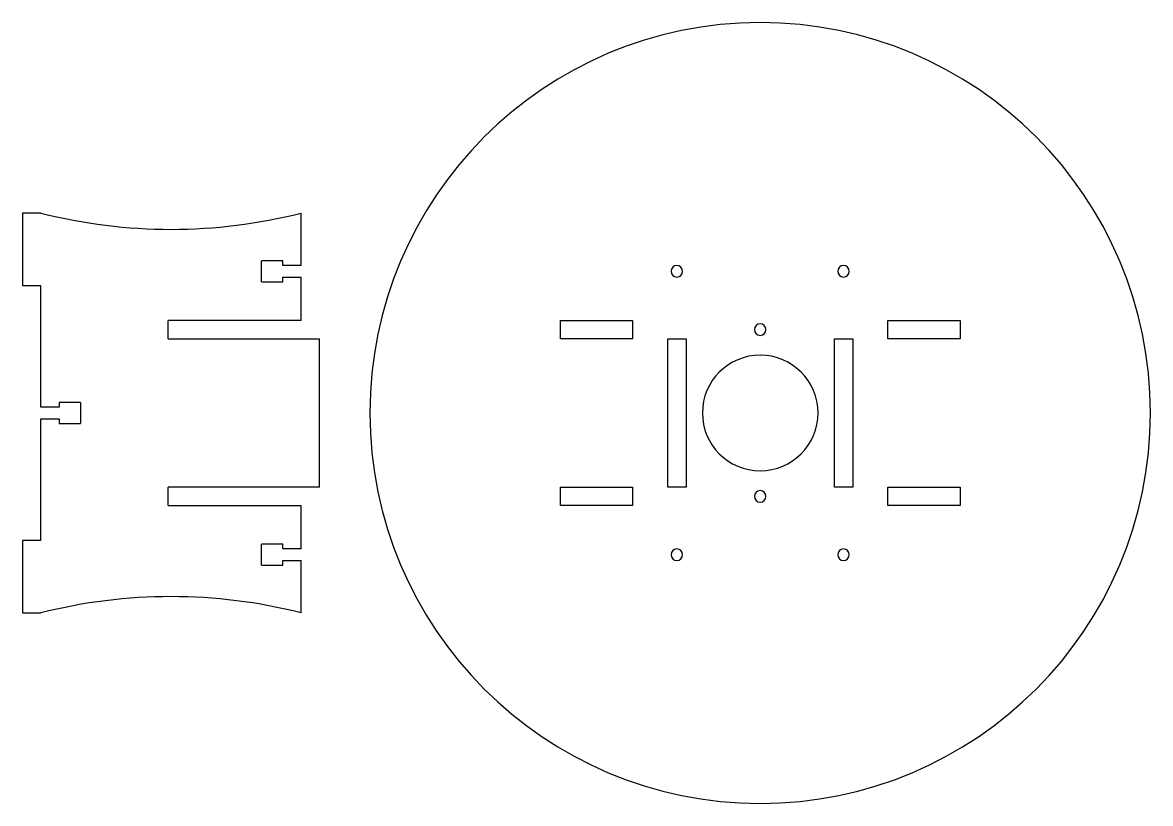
# Model space of a CAD drawing. Header units: millimetres. Extents: x -195 to 195, y -135 to 135.
import ezdxf

# ---------------------------------------------------------------- set-up
doc = ezdxf.new("R2010")
doc.units = ezdxf.units.MM
doc.header["$MEASUREMENT"] = 0

msp = doc.modelspace()

# ---------------------------------------------------------------- linework, layer by layer
for p, q in [((-195.09, 69.11), (-195.09, 44.11)), ((-188.74, 69.11), (-195.09, 69.11)), ((-98.74, 50.99), (-98.74, 69.11)), ((-112.39, 45.36), (-112.39, 52.61)), ((-105.09, 52.61), (-112.39, 52.61)), ((-105.09, 50.99), (-105.09, 52.61)), ((-98.74, 50.99), (-105.09, 50.99)), ((-105.09, 45.36), (-105.09, 46.99)), ((-105.09, 46.99), (-98.74, 46.99)), ((-98.74, 31.99), (-98.74, 46.99)), ((-195.09, 44.11), (-188.74, 44.11)), ((-188.74, 1.99), (-188.74, 44.11)), ((-112.39, 45.36), (-105.09, 45.36)), ((-144.74, 25.64), (-144.74, 31.99)), ((-98.74, 31.99), (-144.74, 31.99)), ((-9.03, 25.64), (-9.03, 31.99)), ((-9.03, 31.99), (15.97, 31.99)), ((15.97, 31.99), (15.97, 25.64)), ((104.21, 25.64), (104.21, 31.99)), ((104.21, 31.99), (129.21, 31.99)), ((129.21, 31.99), (129.21, 25.64)), ((-144.74, 25.64), (-92.39, 25.64)), ((-92.39, -25.66), (-92.39, 25.64)), ((15.97, 25.64), (-9.03, 25.64)), ((28.09, 25.64), (34.44, 25.64)), ((28.09, -25.66), (28.09, 25.64)), ((34.44, 25.64), (34.44, -25.66)), ((85.74, 25.64), (92.09, 25.64)), ((85.74, -25.66), (85.74, 25.64)), ((92.09, 25.64), (92.09, -25.66)), ((129.21, 25.64), (104.21, 25.64)), ((-182.39, 1.99), (-188.74, 1.99)), ((-175.09, 3.61), (-182.39, 3.61)), ((-182.39, 3.61), (-182.39, 1.99)), ((-175.09, 3.61), (-175.09, -3.64)), ((-188.74, -2.01), (-182.39, -2.01)), ((-188.74, -44.13), (-188.74, -2.01)), ((-182.39, -2.01), (-182.39, -3.64)), ((-182.39, -3.64), (-175.09, -3.64)), ((-92.39, -25.66), (-144.74, -25.66)), ((-144.74, -32.01), (-144.74, -25.66)), ((-9.03, -32.01), (-9.03, -25.66)), ((-9.03, -25.66), (15.97, -25.66)), ((15.97, -25.66), (15.97, -32.01)), ((34.44, -25.66), (28.09, -25.66)), ((92.09, -25.66), (85.74, -25.66)), ((104.21, -32.01), (104.21, -25.66)), ((104.21, -25.66), (129.21, -25.66)), ((129.21, -25.66), (129.21, -32.01)), ((-144.74, -32.01), (-98.74, -32.01)), ((-98.74, -47.01), (-98.74, -32.01)), ((15.97, -32.01), (-9.03, -32.01)), ((129.21, -32.01), (104.21, -32.01)), ((-188.74, -44.13), (-195.09, -44.13)), ((-195.09, -44.13), (-195.09, -69.13)), ((-112.39, -52.64), (-112.39, -45.39)), ((-105.09, -45.39), (-112.39, -45.39)), ((-105.09, -47.01), (-105.09, -45.39)), ((-98.74, -47.01), (-105.09, -47.01)), ((-112.39, -52.64), (-105.09, -52.64)), ((-105.09, -51.01), (-98.74, -51.01)), ((-105.09, -52.64), (-105.09, -51.01)), ((-98.74, -69.13), (-98.74, -51.01)), ((-195.09, -69.13), (-188.74, -69.13))]:
    msp.add_line(p, q)
at = {"extrusion": (2.25614e-16, 0, -1)}
for radius in [135, 20]:
    msp.add_circle((-60.09, -0.01), radius, dxfattribs=at)
at = {"extrusion": (2.25614e-16, 3.11151e-61, -1)}
msp.add_circle((-31.26, 48.99), 2, dxfattribs=at)
at = {"extrusion": (2.25614e-16, 3.88938e-61, -1)}
msp.add_circle((-88.91, 48.99), 2, dxfattribs=at)
at = {"extrusion": (2.25614e-16, -1.38144e-32, -1)}
for centre in [(-60.09, 28.81), (-60.09, -28.84)]:
    msp.add_circle(centre, 2, dxfattribs=at)
at = {"extrusion": (2.25614e-16, 7.00089e-61, -1)}
msp.add_circle((-31.26, -49.01), 2, dxfattribs=at)
at = {"extrusion": (2.25614e-16, 6.22302e-61, -1)}
msp.add_circle((-88.91, -49.01), 2, dxfattribs=at)
for centre, start, end in [((-143.74, 246.49), 255.7649, 284.2351), ((-143.74, -246.51), 75.7649, 104.2351)]:
    msp.add_arc(centre, 183, start, end)

doc.saveas('drawing.dxf')
